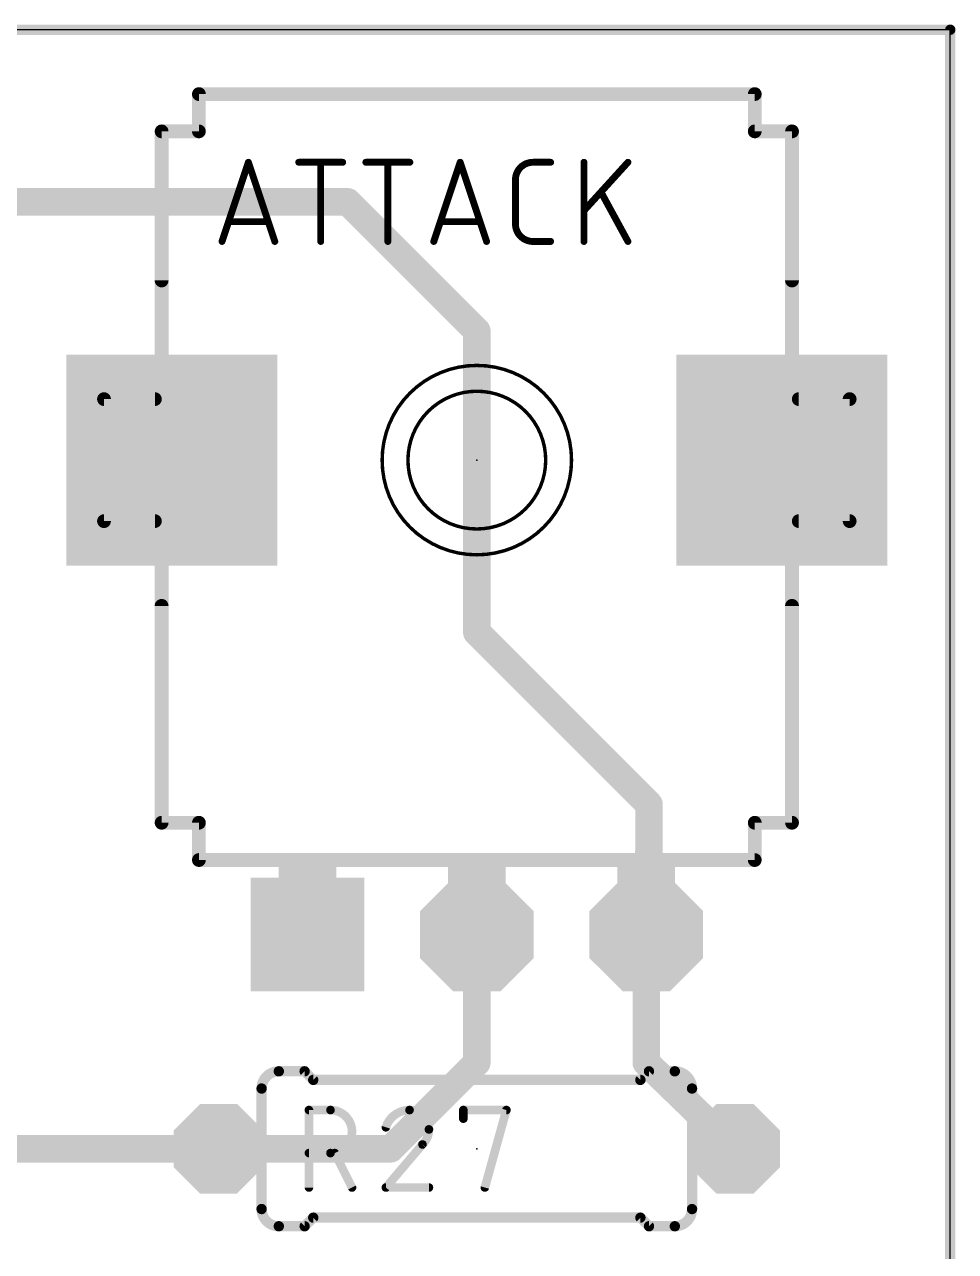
# Model space of a CAD drawing. Extents: x -0.1 to 36.3, y -0.1 to 99.1.
# Drawn here: x 22.54 to 36.27, y 81.04 to 99.14 of the extents above; entities that cross this region are included whole.
import ezdxf

# ---------------------------------------------------------------- set-up
doc = ezdxf.new("R2010")
doc.units = 0
for name, color, linetype in [('1', 12, 'CONTINUOUS'), ('16', 132, 'CONTINUOUS'), ('17', 110, 'CONTINUOUS'), ('20', 31, 'CONTINUOUS'), ('21', 253, 'CONTINUOUS'), ('23', 53, 'CONTINUOUS'), ('25', 253, 'CONTINUOUS'), ('51', 253, 'CONTINUOUS')]:
    doc.layers.add(name, color=color, linetype=linetype)

# ---------------------------------------------------------------- blocks, each defined once
blk = doc.blocks.new('RECT')
blk.add_solid([(-0.5, -0.5), (0.5, -0.5), (-0.5, 0.5), (0.5, 0.5)])
blk = doc.blocks.new('SQUAREP')
blk.add_solid([(-0.5, -0.5), (0.5, -0.5), (-0.5, 0.5), (0.5, 0.5)])
blk = doc.blocks.new('OCTAGONP')
at = {"const_width": 0.5}
blk.add_lwpolyline([(-0.25, -0.1036), (-0.25, 0.1036), (-0.1036, 0.25), (0.1036, 0.25), (0.25, 0.1036), (0.25, -0.1036), (0.1036, -0.25), (-0.1036, -0.25), (-0.25, -0.1036), (-0.25, 0.1036)], dxfattribs=at)

msp = doc.modelspace()

# ---------------------------------------------------------------- linework, layer by layer
at = {"layer": '1', "const_width": 0.1524}
for points in [[(36.195, 99.06), (0, 99.06)], [(36.195, 0), (36.195, 99.06)]]:
    msp.add_lwpolyline(points, dxfattribs=at)
at = {"layer": '1', "const_width": 0.0762}
for points in [[(36.2331, 99.06, 1), (36.1569, 99.06)], [(36.195, 99.0219, 1), (36.195, 99.0981)]]:
    msp.add_lwpolyline(points, format="xyb", dxfattribs=at)
at = {"layer": '16'}
for points, const_width in [([(36.195, 99.06), (0, 99.06)], 0.1524), ([(36.195, 0), (36.195, 99.06)], 0.1524), ([(20.955, 96.52), (27.305, 96.52)], 0.4064), ([(27.305, 96.52), (29.21, 94.615)], 0.4064), ([(29.21, 94.615), (29.21, 90.17)], 0.4064), ([(29.21, 90.17), (31.75, 87.63)], 0.4064), ([(31.75, 87.63), (31.75, 86.98)], 0.4064), ([(31.75, 86.98), (31.71, 85.71)], 0.4064), ([(29.21, 83.82), (29.21, 85.71)], 0.4064), ([(31.71, 83.82), (31.71, 85.71)], 0.4064), ([(27.94, 82.55), (29.21, 83.82)], 0.4064), ([(33.02, 82.55), (31.71, 83.82)], 0.4064), ([(25.4, 82.55), (21.59, 82.55)], 0.4064), ([(25.4, 82.55), (27.94, 82.55)], 0.4064)]:
    msp.add_lwpolyline(points, dxfattribs=dict(at, const_width=const_width))
for points, const_width in [([(36.2331, 99.06, 1), (36.1569, 99.06)], 0.0762), ([(36.195, 99.0219, 1), (36.195, 99.0981)], 0.0762), ([(27.3768, 96.5918, 1), (27.2332, 96.4482)], 0.2032), ([(27.305, 96.4184, 1), (27.305, 96.6216)], 0.2032), ([(29.3116, 94.615, 1), (29.1084, 94.615)], 0.2032), ([(29.1382, 94.5432, 1), (29.2818, 94.6868)], 0.2032), ([(29.2818, 90.2418, 1), (29.1382, 90.0982)], 0.2032), ([(29.1084, 90.17, 1), (29.3116, 90.17)], 0.2032), ([(31.8516, 87.63, 1), (31.6484, 87.63)], 0.2032), ([(31.6782, 87.5582, 1), (31.8218, 87.7018)], 0.2032), ([(31.6484, 86.98, 1), (31.8516, 86.98)], 0.2032), ([(31.8515, 86.9768, 1), (31.6485, 86.9832)], 0.2032), ([(29.3116, 85.71, 1), (29.1084, 85.71)], 0.2032), ([(31.8116, 85.71, 1), (31.6084, 85.71)], 0.2032), ([(31.6085, 85.7132, 1), (31.8115, 85.7068)], 0.2032), ([(29.2818, 83.7482, 1), (29.1382, 83.8918)], 0.2032), ([(31.7807, 83.8929, 1), (31.6393, 83.7471)], 0.2032), ([(29.1084, 83.82, 1), (29.3116, 83.82)], 0.2032), ([(31.6084, 83.82, 1), (31.8116, 83.82)], 0.2032), ([(25.4, 82.6516, 1), (25.4, 82.4484)], 0.2032), ([(25.4, 82.4484, 1), (25.4, 82.6516)], 0.2032), ([(27.8682, 82.6218, 1), (28.0118, 82.4782)], 0.2032), ([(27.94, 82.4484, 1), (27.94, 82.6516)], 0.2032), ([(32.9493, 82.4771, 1), (33.0907, 82.6229)], 0.2032)]:
    msp.add_lwpolyline(points, format="xyb", dxfattribs=dict(at, const_width=const_width))
at = {"layer": '20'}
for p, q in [((36.195, 99.06), (0, 99.05)), ((36.195, 0), (36.195, 99.06))]:
    msp.add_line(p, q, dxfattribs=at)
at = {"layer": '21'}
for points, const_width in [([(25.11, 98.11), (33.31, 98.11)], 0.2032), ([(25.11, 98.11), (25.11, 97.56)], 0.2032), ([(33.31, 97.56), (33.31, 98.11)], 0.2032), ([(25.11, 97.56), (24.56, 97.56)], 0.2032), ([(24.56, 95.36), (24.56, 97.56)], 0.2032), ([(33.86, 97.56), (33.31, 97.56)], 0.2032), ([(33.86, 97.56), (33.86, 95.36)], 0.2032), ([(24.56, 87.36), (24.56, 90.56)], 0.2032), ([(33.86, 90.56), (33.86, 87.36)], 0.2032), ([(24.56, 87.36), (25.11, 87.36)], 0.2032), ([(25.11, 87.36), (25.11, 86.81)], 0.2032), ([(33.31, 87.36), (33.86, 87.36)], 0.2032), ([(33.31, 86.81), (33.31, 87.36)], 0.2032), ([(33.31, 86.81), (25.11, 86.81)], 0.2032), ([(26.289, 83.693), (26.67, 83.693)], 0.1524), ([(26.797, 83.566), (26.67, 83.693)], 0.1524), ([(26.797, 83.566), (31.623, 83.566)], 0.1524), ([(31.623, 83.566), (31.75, 83.693)], 0.1524), ([(32.131, 83.693), (31.75, 83.693)], 0.1524), ([(26.289, 81.407), (26.67, 81.407)], 0.1524), ([(26.797, 81.534), (26.67, 81.407)], 0.1524), ([(26.797, 81.534), (31.623, 81.534)], 0.1524), ([(31.623, 81.534), (31.75, 81.407)], 0.1524), ([(32.131, 81.407), (31.75, 81.407)], 0.1524)]:
    msp.add_lwpolyline(points, dxfattribs=dict(at, const_width=const_width))
for points, const_width in [([(25.11, 98.1608, 1), (25.11, 98.0592)], 0.1016), ([(25.1608, 98.11, 1), (25.0592, 98.11)], 0.1016), ([(33.3608, 98.11, 1), (33.2592, 98.11)], 0.1016), ([(33.31, 98.0592, 1), (33.31, 98.1608)], 0.1016), ([(24.56, 97.6108, 1), (24.56, 97.5092)], 0.1016), ([(24.6108, 97.56, 1), (24.5092, 97.56)], 0.1016), ([(25.0592, 97.56, 1), (25.1608, 97.56)], 0.1016), ([(25.11, 97.5092, 1), (25.11, 97.6108)], 0.1016), ([(33.31, 97.6108, 1), (33.31, 97.5092)], 0.1016), ([(33.2592, 97.56, 1), (33.3608, 97.56)], 0.1016), ([(33.9108, 97.56, 1), (33.8092, 97.56)], 0.1016), ([(33.86, 97.5092, 1), (33.86, 97.6108)], 0.1016), ([(24.5092, 95.36, 1), (24.6108, 95.36)], 0.1016), ([(33.8092, 95.36, 1), (33.9108, 95.36)], 0.1016), ([(29.21, 91.313, 1), (29.21, 94.107, 1), (29.21, 91.313)], 0.0508), ([(29.21, 91.694, 1), (29.21, 93.726, 1), (29.21, 91.694)], 0.0508), ([(24.6108, 90.56, 1), (24.5092, 90.56)], 0.1016), ([(33.9108, 90.56, 1), (33.8092, 90.56)], 0.1016), ([(24.56, 87.4108, 1), (24.56, 87.3092)], 0.1016), ([(25.1608, 87.36, 1), (25.0592, 87.36)], 0.1016), ([(25.11, 87.3092, 1), (25.11, 87.4108)], 0.1016), ([(33.31, 87.4108, 1), (33.31, 87.3092)], 0.1016), ([(33.3608, 87.36, 1), (33.2592, 87.36)], 0.1016), ([(33.86, 87.3092, 1), (33.86, 87.4108)], 0.1016), ([(24.5092, 87.36, 1), (24.6108, 87.36)], 0.1016), ([(33.8092, 87.36, 1), (33.9108, 87.36)], 0.1016), ([(25.11, 86.8608, 1), (25.11, 86.7592)], 0.1016), ([(33.31, 86.7592, 1), (33.31, 86.8608)], 0.1016), ([(25.0592, 86.81, 1), (25.1608, 86.81)], 0.1016), ([(33.2592, 86.81, 1), (33.3608, 86.81)], 0.1016), ([(26.289, 83.693, 0.4142), (26.035, 83.439)], 0.1524), ([(26.289, 83.7311, 1), (26.289, 83.6549)], 0.0762), ([(26.289, 83.6549, 1), (26.289, 83.7311)], 0.0762), ([(26.6969, 83.7199, 1), (26.6431, 83.6661)], 0.0762), ([(26.67, 83.6549, 1), (26.67, 83.7311)], 0.0762), ([(26.797, 83.6041, 1), (26.797, 83.5279)], 0.0762), ([(26.7701, 83.5391, 1), (26.8239, 83.5929)], 0.0762), ([(31.5961, 83.5929, 1), (31.6499, 83.5391)], 0.0762), ([(31.623, 83.5279, 1), (31.623, 83.6041)], 0.0762), ([(31.75, 83.7311, 1), (31.75, 83.6549)], 0.0762), ([(31.7769, 83.6661, 1), (31.7231, 83.7199)], 0.0762), ([(32.385, 83.439, 0.4142), (32.131, 83.693)], 0.1524), ([(32.131, 83.7311, 1), (32.131, 83.6549)], 0.0762), ([(32.131, 83.6549, 1), (32.131, 83.7311)], 0.0762), ([(25.9969, 83.439, 1), (26.0731, 83.439)], 0.0762), ([(32.3469, 83.439, 1), (32.4231, 83.439)], 0.0762), ([(26.035, 81.661, 0.4142), (26.289, 81.407)], 0.1524), ([(26.0731, 81.661, 1), (25.9969, 81.661)], 0.0762), ([(32.131, 81.407, 0.4142), (32.385, 81.661)], 0.1524), ([(32.4231, 81.661, 1), (32.3469, 81.661)], 0.0762), ([(26.289, 81.4451, 1), (26.289, 81.3689)], 0.0762), ([(26.289, 81.3689, 1), (26.289, 81.4451)], 0.0762), ([(26.6431, 81.4339, 1), (26.6969, 81.3801)], 0.0762), ([(26.67, 81.3689, 1), (26.67, 81.4451)], 0.0762), ([(26.797, 81.5721, 1), (26.797, 81.4959)], 0.0762), ([(26.8239, 81.5071, 1), (26.7701, 81.5609)], 0.0762), ([(31.6499, 81.5609, 1), (31.5961, 81.5071)], 0.0762), ([(31.623, 81.4959, 1), (31.623, 81.5721)], 0.0762), ([(31.75, 81.4451, 1), (31.75, 81.3689)], 0.0762), ([(31.7231, 81.3801, 1), (31.7769, 81.4339)], 0.0762), ([(32.131, 81.4451, 1), (32.131, 81.3689)], 0.0762), ([(32.131, 81.3689, 1), (32.131, 81.4451)], 0.0762)]:
    msp.add_lwpolyline(points, format="xyb", dxfattribs=dict(at, const_width=const_width))
at = {"layer": '23'}
for p in [(29.21, 92.71), (29.21, 82.55)]:
    msp.add_point(p, dxfattribs=at)
at = {"layer": '25'}
for points, const_width in [([(25.4508, 95.9358), (25.8403, 97.1042)], 0.1016), ([(25.8403, 97.1042), (26.2297, 95.9358)], 0.1016), ([(26.5825, 97.1042), (27.2316, 97.1042)], 0.1016), ([(26.9071, 95.9358), (26.9071, 97.1042)], 0.1016), ([(27.5731, 97.1042), (28.2222, 97.1042)], 0.1016), ([(27.8977, 95.9358), (27.8977, 97.1042)], 0.1016), ([(28.575, 95.9358), (28.9645, 97.1042)], 0.1016), ([(28.9645, 97.1042), (29.3539, 95.9358)], 0.1016), ([(30.0392, 97.1042), (30.2989, 97.1042)], 0.1016), ([(30.7904, 95.9358), (30.7904, 97.1042)], 0.1016), ([(31.4395, 97.1042), (30.7904, 96.3902)], 0.1016), ([(29.7796, 96.1954), (29.7796, 96.8446)], 0.1016), ([(31.4395, 95.9358), (31.0501, 96.6498)], 0.1016), ([(26.1324, 96.2279), (25.5482, 96.2279)], 0.1016), ([(29.2566, 96.2279), (28.6724, 96.2279)], 0.1016), ([(30.2989, 95.9358), (30.0392, 95.9358)], 0.1016), ([(26.7335, 81.9785), (26.7335, 83.1215)], 0.127), ([(26.7335, 83.1215), (27.051, 83.1215)], 0.127), ([(29.0112, 82.9945), (29.0112, 83.1215)], 0.127), ([(29.0112, 83.1215), (29.6462, 83.1215)], 0.127), ([(29.6462, 83.1215), (29.3287, 81.9785)], 0.127), ([(27.051, 82.4865), (26.7335, 82.4865)], 0.127), ([(27.3685, 81.9785), (27.1145, 82.4865)], 0.127), ([(28.408, 82.6135), (27.8682, 81.9785)], 0.127), ([(27.8682, 81.9785), (28.5032, 81.9785)], 0.127)]:
    msp.add_lwpolyline(points, dxfattribs=dict(at, const_width=const_width))
for points, const_width in [([(25.8644, 97.1122, 1), (25.8162, 97.0962)], 0.0508), ([(25.8644, 97.0962, 1), (25.8162, 97.1122)], 0.0508), ([(26.5825, 97.1296, 1), (26.5825, 97.0788)], 0.0508), ([(26.9325, 97.1042, 1), (26.8817, 97.1042)], 0.0508), ([(27.2316, 97.0788, 1), (27.2316, 97.1296)], 0.0508), ([(27.5731, 97.1296, 1), (27.5731, 97.0788)], 0.0508), ([(27.9231, 97.1042, 1), (27.8723, 97.1042)], 0.0508), ([(28.2222, 97.0788, 1), (28.2222, 97.1296)], 0.0508), ([(28.9886, 97.1122, 1), (28.9404, 97.0962)], 0.0508), ([(28.9886, 97.0962, 1), (28.9404, 97.1122)], 0.0508), ([(30.0392, 97.1042, 0.4142), (29.7796, 96.8446)], 0.1016), ([(30.0392, 97.1296, 1), (30.0392, 97.0788)], 0.0508), ([(30.0392, 97.0788, 1), (30.0392, 97.1296)], 0.0508), ([(30.2989, 97.0788, 1), (30.2989, 97.1296)], 0.0508), ([(30.8158, 97.1042, 1), (30.765, 97.1042)], 0.0508), ([(31.4583, 97.0871, 1), (31.4208, 97.1213)], 0.0508), ([(29.805, 96.8446, 1), (29.7542, 96.8446)], 0.0508), ([(29.7542, 96.8446, 1), (29.805, 96.8446)], 0.0508), ([(31.0724, 96.662, 1), (31.0278, 96.6377)], 0.0508), ([(30.7716, 96.4073, 1), (30.8092, 96.3731)], 0.0508), ([(25.5482, 96.2533, 1), (25.5482, 96.2025)], 0.0508), ([(26.1324, 96.2025, 1), (26.1324, 96.2533)], 0.0508), ([(28.6724, 96.2533, 1), (28.6724, 96.2025)], 0.0508), ([(29.2566, 96.2025, 1), (29.2566, 96.2533)], 0.0508), ([(29.7796, 96.1954, 0.4142), (30.0392, 95.9358)], 0.1016), ([(29.805, 96.1954, 1), (29.7542, 96.1954)], 0.0508), ([(29.7542, 96.1954, 1), (29.805, 96.1954)], 0.0508), ([(25.4267, 95.9438, 1), (25.4749, 95.9278)], 0.0508), ([(26.2056, 95.9278, 1), (26.2538, 95.9438)], 0.0508), ([(26.8817, 95.9358, 1), (26.9325, 95.9358)], 0.0508), ([(27.8723, 95.9358, 1), (27.9231, 95.9358)], 0.0508), ([(28.5509, 95.9438, 1), (28.5991, 95.9278)], 0.0508), ([(29.3298, 95.9278, 1), (29.378, 95.9438)], 0.0508), ([(30.0392, 95.9612, 1), (30.0392, 95.9104)], 0.0508), ([(30.0392, 95.9104, 1), (30.0392, 95.9612)], 0.0508), ([(30.2989, 95.9104, 1), (30.2989, 95.9612)], 0.0508), ([(30.765, 95.9358, 1), (30.8158, 95.9358)], 0.0508), ([(31.4172, 95.9236, 1), (31.4618, 95.948)], 0.0508), ([(26.7653, 83.1215, 1), (26.7018, 83.1215)], 0.0635), ([(26.7335, 83.1532, 1), (26.7335, 83.0897)], 0.0635), ([(27.051, 82.4865, 1), (27.051, 83.1215)], 0.127), ([(27.051, 83.1532, 1), (27.051, 83.0897)], 0.0635), ([(27.051, 83.0897, 1), (27.051, 83.1532)], 0.0635), ([(28.2175, 83.1215, 0.3252), (27.8682, 82.8675)], 0.127), ([(28.5032, 82.8358, 0.4142), (28.2175, 83.1215)], 0.127), ([(28.2175, 83.1532, 1), (28.2175, 83.0897)], 0.0635), ([(28.2175, 83.0897, 1), (28.2175, 83.1532)], 0.0635), ([(29.0112, 83.1532, 1), (29.0112, 83.0897)], 0.0635), ([(29.043, 83.1215, 1), (28.9795, 83.1215)], 0.0635), ([(29.6768, 83.113, 1), (29.6156, 83.13)], 0.0635), ([(29.6462, 83.0897, 1), (29.6462, 83.1532)], 0.0635), ([(27.838, 82.8773, 1), (27.8984, 82.8577)], 0.0635), ([(28.9795, 82.9945, 1), (29.043, 82.9945)], 0.0635), ([(28.408, 82.6135, 0.2053), (28.5032, 82.8358)], 0.127), ([(28.535, 82.8358, 1), (28.4715, 82.8357)], 0.0635), ([(28.4715, 82.8358, 1), (28.535, 82.8358)], 0.0635), ([(26.7335, 82.5183, 1), (26.7335, 82.4548)], 0.0635), ([(27.051, 82.5183, 1), (27.051, 82.4548)], 0.0635), ([(27.051, 82.4548, 1), (27.051, 82.5183)], 0.0635), ([(27.1429, 82.5007, 1), (27.0861, 82.4723)], 0.0635), ([(28.3861, 82.6365, 1), (28.4299, 82.5905)], 0.0635), ([(28.4322, 82.5929, 1), (28.3838, 82.6341)], 0.0635), ([(26.7018, 81.9785, 1), (26.7653, 81.9785)], 0.0635), ([(27.3401, 81.9643, 1), (27.3969, 81.9927)], 0.0635), ([(27.8682, 82.0103, 1), (27.8682, 81.9468)], 0.0635), ([(27.844, 81.9991, 1), (27.8924, 81.9579)], 0.0635), ([(28.5032, 81.9468, 1), (28.5032, 82.0103)], 0.0635), ([(29.2981, 81.987, 1), (29.3593, 81.97)], 0.0635)]:
    msp.add_lwpolyline(points, format="xyb", dxfattribs=dict(at, const_width=const_width))
at = {"layer": '51'}
for points, const_width in [([(24.56, 87.36), (24.56, 97.56)], 0.2032), ([(33.86, 97.56), (33.86, 87.36)], 0.2032), ([(24.46, 93.61), (23.71, 93.61)], 0.2032), ([(23.71, 93.61), (23.71, 91.81)], 0.2032), ([(34.71, 93.61), (33.96, 93.61)], 0.2032), ([(34.71, 91.81), (34.71, 93.61)], 0.2032), ([(23.71, 91.81), (24.46, 91.81)], 0.2032), ([(33.96, 91.81), (34.71, 91.81)], 0.2032), ([(26.035, 83.439), (26.035, 81.661)], 0.1524), ([(32.385, 83.439), (32.385, 81.661)], 0.1524), ([(25.781, 82.55), (25.4, 82.55)], 0.6096), ([(33.02, 82.55), (32.639, 82.55)], 0.6096)]:
    msp.add_lwpolyline(points, dxfattribs=dict(at, const_width=const_width))
for points, const_width in [([(24.6108, 97.56, 1), (24.5092, 97.56)], 0.1016), ([(33.9108, 97.56, 1), (33.8092, 97.56)], 0.1016), ([(23.71, 93.6608, 1), (23.71, 93.5592)], 0.1016), ([(23.7608, 93.61, 1), (23.6592, 93.61)], 0.1016), ([(24.46, 93.5592, 1), (24.46, 93.6608)], 0.1016), ([(33.96, 93.6608, 1), (33.96, 93.5592)], 0.1016), ([(34.7608, 93.61, 1), (34.6592, 93.61)], 0.1016), ([(34.71, 93.5592, 1), (34.71, 93.6608)], 0.1016), ([(23.71, 91.8608, 1), (23.71, 91.7592)], 0.1016), ([(23.6592, 91.81, 1), (23.7608, 91.81)], 0.1016), ([(24.46, 91.7592, 1), (24.46, 91.8608)], 0.1016), ([(33.96, 91.8608, 1), (33.96, 91.7592)], 0.1016), ([(34.6592, 91.81, 1), (34.7608, 91.81)], 0.1016), ([(34.71, 91.7592, 1), (34.71, 91.8608)], 0.1016), ([(24.5092, 87.36, 1), (24.6108, 87.36)], 0.1016), ([(33.8092, 87.36, 1), (33.9108, 87.36)], 0.1016), ([(26.0731, 83.439, 1), (25.9969, 83.439)], 0.0762), ([(32.4231, 83.439, 1), (32.3469, 83.439)], 0.0762), ([(25.4, 82.7024, 1), (25.4, 82.3976)], 0.3048), ([(25.781, 82.3976, 1), (25.781, 82.7024)], 0.3048), ([(32.639, 82.7024, 1), (32.639, 82.3976)], 0.3048), ([(33.02, 82.3976, 1), (33.02, 82.7024)], 0.3048), ([(25.9969, 81.661, 1), (26.0731, 81.661)], 0.0762), ([(32.3469, 81.661, 1), (32.4231, 81.661)], 0.0762)]:
    msp.add_lwpolyline(points, format="xyb", dxfattribs=dict(at, const_width=const_width))

# ---------------------------------------------------------------- block references
at = {"layer": '17'}
for name, p, xscale, yscale, rotation in [('SQUAREP', (24.71, 92.71), 3.116, 3.116, 270), ('SQUAREP', (24.71, 92.71), 3.116, 3.116, 270), ('SQUAREP', (33.71, 92.71), 3.116, 3.116, 270), ('SQUAREP', (33.71, 92.71), 3.116, 3.116, 270), ('SQUAREP', (26.71, 85.71), 1.6764, 1.6764, 270), ('SQUAREP', (26.71, 85.71), 1.6764, 1.6764, 270), ('OCTAGONP', (29.21, 85.71), 1.6764, 1.6764, 270), ('OCTAGONP', (29.21, 85.71), 1.6764, 1.6764, 270), ('OCTAGONP', (31.71, 85.71), 1.6764, 1.6764, 270), ('OCTAGONP', (31.71, 85.71), 1.6764, 1.6764, 270), ('OCTAGONP', (25.4, 82.55), 1.3208, 1.3208, 180), ('OCTAGONP', (25.4, 82.55), 1.3208, 1.3208, 180), ('OCTAGONP', (33.02, 82.55), 1.3208, 1.3208, 180), ('OCTAGONP', (33.02, 82.55), 1.3208, 1.3208, 180)]:
    msp.add_blockref(name, p, dxfattribs=dict(at, xscale=xscale, yscale=yscale, rotation=rotation))
at = {"layer": '51', "xscale": 0.85, "yscale": 1.325}
for p in [(26.71, 86.0475), (29.21, 86.0475), (31.71, 86.0475)]:
    msp.add_blockref('RECT', p, dxfattribs=at)
at = {"layer": '51', "xscale": 0.254, "yscale": 0.6096, "rotation": 180}
for p in [(25.908, 82.55), (32.512, 82.55)]:
    msp.add_blockref('RECT', p, dxfattribs=at)

doc.saveas('drawing.dxf')
